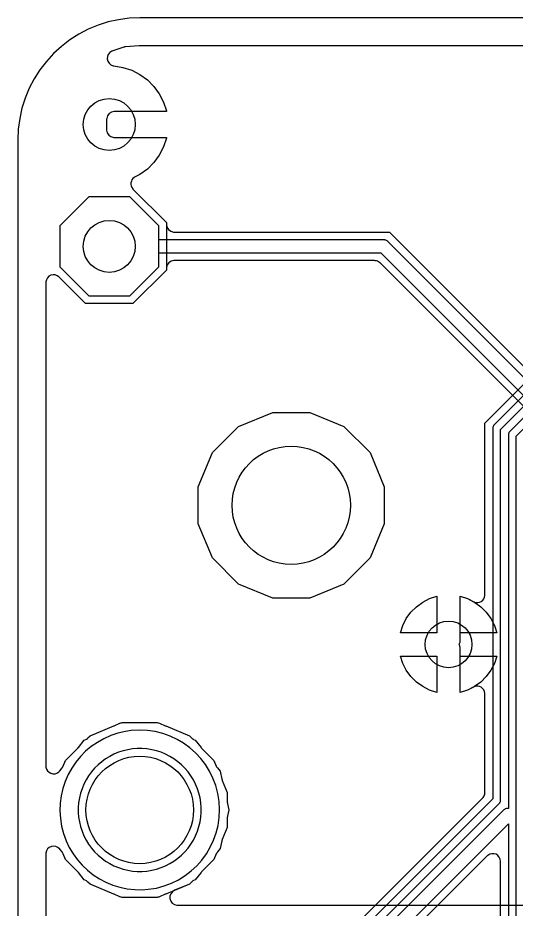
# Model space of a CAD drawing. Header units: millimetres. Extents: x 7.1 to 88.1, y 7.1 to 104.8.
# Drawn here: x 7.14 to 16.88, y 87.36 to 104.78 of the extents above; entities that cross this region are included whole.
import ezdxf

# ---------------------------------------------------------------- set-up
doc = ezdxf.new("R2010")
doc.units = ezdxf.units.MM

msp = doc.modelspace()

# ---------------------------------------------------------------- linework, layer by layer
at = {"layer": '16_copper'}
for points in [[(26.13, 104.229), (9.525, 104.229), (9.523, 104.229), (9.513, 104.228), (9.25, 104.208), (9.24, 104.206), (9.23, 104.205), (9.222, 104.203), (9.219, 104.202), (9.218, 104.202), (9.215, 104.201), (8.997, 104.13), (8.987, 104.126), (8.977, 104.122, 0.695633), (9.004, 103.838), (9.012, 103.836), (9.014, 103.835), (9.016, 103.835), (9.02, 103.834), (9.197, 103.806), (9.368, 103.751), (9.529, 103.669), (9.674, 103.563), (9.802, 103.436), (9.907, 103.29), (9.989, 103.13), (10.045, 102.959), (10.047, 102.945), (9.031, 102.945), (9.028, 102.945), (9.024, 102.945, 0.370187), (8.88, 102.809), (8.879, 102.793), (8.879, 102.59), (8.879, 102.586), (8.879, 102.582, 0.370187), (9.016, 102.438), (9.031, 102.437), (10.047, 102.437), (10.045, 102.424), (9.989, 102.253), (9.907, 102.092), (9.802, 101.947), (9.674, 101.82), (9.529, 101.714), (9.436, 101.667), (9.426, 101.66), (9.415, 101.654, 0.428931), (9.387, 101.435), (9.39, 101.431), (9.391, 101.43), (9.393, 101.428), (9.397, 101.423), (10.047, 100.773), (10.047, 100.742, 0.384459), (10.184, 100.59), (10.2, 100.59), (14.406, 100.59), (18.079, 96.916)], [(17.89, 96.89), (14.38, 100.4), (14.375, 100.403), (14.372, 100.407, 0.11143), (14.322, 100.433), (14.315, 100.434), (14.305, 100.436), (14.296, 100.436), (14.29, 100.437), (9.895, 100.437), (9.895, 100.71), (9.329, 101.275), (8.53, 101.275), (7.964, 100.71), (7.964, 99.91), (8.53, 99.345), (9.329, 99.345), (9.895, 99.91), (9.895, 100.183), (14.237, 100.183), (17.673, 96.747)], [(17.476, 96.729), (14.219, 99.986), (14.214, 99.99), (14.21, 99.994, 0.153125), (14.127, 100.03), (14.111, 100.031), (10.2, 100.031), (10.196, 100.03), (10.192, 100.031, 0.370187), (10.048, 99.894), (10.047, 99.878), (10.047, 99.847), (9.393, 99.193), (8.467, 99.193), (7.95, 99.709), (7.949, 99.711), (7.947, 99.712, 0.622974), (7.691, 99.617), (7.69, 99.602), (7.69, 90.155), (7.691, 90.145), (7.691, 90.135, 0.599428), (7.943, 90.042), (7.951, 90.049), (7.956, 90.055), (7.958, 90.056), (7.959, 90.057), (7.961, 90.06), (8.007, 90.118, 0.044492), (8.022, 90.141), (8.023, 90.143), (8.024, 90.144), (8.025, 90.146), (8.029, 90.155), (8.075, 90.266), (8.317, 90.507), (8.317, 90.508), (8.318, 90.509), (8.328, 90.52), (8.439, 90.659), (8.472, 90.675, 0.05857), (8.502, 90.694), (8.514, 90.705), (8.556, 90.747), (9.018, 90.938), (9.02, 90.939), (9.026, 90.942), (9.139, 90.996), (9.139, 90.996, 0.046958), (9.169, 91.002), (9.184, 91.007), (9.185, 91.007), (9.865, 91.007), (9.866, 91.007, 0.068651), (9.909, 90.996), (9.911, 90.996), (10.024, 90.942), (10.026, 90.941), (10.032, 90.938), (10.494, 90.747), (10.536, 90.705, 0.029256), (10.55, 90.693), (10.56, 90.685), (10.562, 90.684), (10.564, 90.683), (10.578, 90.675), (10.611, 90.659), (10.722, 90.52), (10.722, 90.52), (10.723, 90.519), (10.733, 90.507), (10.975, 90.266), (11.021, 90.155), (11.027, 90.143), (11.034, 90.131), (11.035, 90.129), (11.036, 90.128), (11.037, 90.126), (11.043, 90.118), (11.095, 90.053), (11.13, 89.896), (11.132, 89.892), (11.133, 89.887), (11.138, 89.872), (11.235, 89.637), (11.235, 89.453), (11.236, 89.444), (11.237, 89.435), (11.238, 89.425), (11.239, 89.423), (11.239, 89.422), (11.239, 89.419), (11.267, 89.297), (11.239, 89.174), (11.238, 89.165), (11.236, 89.156), (11.236, 89.146), (11.235, 89.144), (11.236, 89.143), (11.235, 89.14), (11.235, 88.957), (11.138, 88.722), (11.137, 88.717), (11.135, 88.713), (11.13, 88.697), (11.095, 88.541), (11.043, 88.476, 0.044499), (11.028, 88.453), (11.027, 88.451), (11.026, 88.45), (11.025, 88.448), (11.021, 88.439), (10.975, 88.328), (10.733, 88.086), (10.733, 88.086), (10.732, 88.085), (10.722, 88.074), (10.611, 87.935), (10.578, 87.919, 0.05857), (10.548, 87.9), (10.536, 87.889), (10.494, 87.847), (10.207, 87.728), (10.206, 87.728), (10.205, 87.727, 0.773607), (10.25, 87.436), (10.265, 87.435), (18.602, 87.435)]]:
    msp.add_lwpolyline(points, format="xyb", dxfattribs=at)
for points in [[(12.123, 93.434), (11.455, 93.71), (10.944, 94.221), (10.668, 94.889), (10.668, 95.611), (10.944, 96.279), (11.455, 96.79), (12.123, 97.066), (12.845, 97.066), (13.513, 96.79), (14.024, 96.279), (14.3, 95.611), (14.3, 94.889), (14.024, 94.221), (13.513, 93.71), (12.845, 93.434)], [(14.617, 92.761), (14.663, 92.903), (14.732, 93.038), (14.821, 93.161), (14.929, 93.268), (15.052, 93.358), (15.187, 93.427), (15.329, 93.473), (15.329, 92.761)], [(15.786, 92.761), (15.786, 93.473), (15.928, 93.427), (16.063, 93.358), (16.186, 93.268), (16.294, 93.161), (16.383, 93.038), (16.452, 92.903), (16.498, 92.761)], [(15.187, 91.638), (15.052, 91.707), (14.929, 91.796), (14.821, 91.903), (14.732, 92.026), (14.663, 92.162), (14.617, 92.304), (15.329, 92.304), (15.329, 91.592)], [(15.786, 92.304), (16.498, 92.304), (16.452, 92.162), (16.383, 92.026), (16.294, 91.903), (16.186, 91.796), (16.063, 91.707), (15.928, 91.638), (15.786, 91.592)]]:
    msp.add_lwpolyline(points, close=True, dxfattribs=at)
msp.add_lwpolyline([(9.692, 87.747, 1), (9.358, 90.847), (9.248, 90.831, 0.931033), (9.581, 87.739)], format="xyb", close=True, dxfattribs=at)
at = {"layer": '1_copper'}
for points in [[(41.759, 104.229), (9.525, 104.229), (9.523, 104.229), (9.513, 104.228), (9.25, 104.208), (9.24, 104.206), (9.23, 104.205), (9.222, 104.203), (9.219, 104.202), (9.218, 104.202), (9.215, 104.201), (8.997, 104.13), (8.987, 104.126), (8.977, 104.122, 0.695642), (9.004, 103.838), (9.012, 103.836), (9.014, 103.835), (9.016, 103.835), (9.02, 103.834), (9.197, 103.806), (9.368, 103.751), (9.529, 103.669), (9.674, 103.563), (9.802, 103.436), (9.907, 103.29), (9.989, 103.13), (10.045, 102.959), (10.047, 102.945), (9.031, 102.945), (9.028, 102.945), (9.024, 102.945, 0.370187), (8.88, 102.809), (8.879, 102.793), (8.879, 102.59), (8.879, 102.586), (8.879, 102.582, 0.370187), (9.016, 102.438), (9.031, 102.437), (10.047, 102.437), (10.045, 102.424), (9.989, 102.253), (9.907, 102.092), (9.802, 101.947), (9.674, 101.82), (9.529, 101.714), (9.436, 101.667), (9.426, 101.66), (9.415, 101.654, 0.428931), (9.387, 101.435), (9.39, 101.431), (9.391, 101.43), (9.393, 101.428), (9.397, 101.423), (10.047, 100.773), (10.047, 99.847), (9.393, 99.193), (8.467, 99.193), (7.95, 99.709), (7.949, 99.711), (7.947, 99.712, 0.622974), (7.691, 99.617), (7.69, 99.602), (7.69, 90.155), (7.691, 90.145), (7.691, 90.135, 0.599425), (7.943, 90.042), (7.951, 90.049), (7.956, 90.055), (7.958, 90.056), (7.959, 90.057), (7.961, 90.06), (8.007, 90.118, 0.044503), (8.022, 90.141), (8.023, 90.143), (8.024, 90.144), (8.025, 90.146), (8.029, 90.155), (8.075, 90.266), (8.317, 90.507), (8.317, 90.508), (8.318, 90.509), (8.328, 90.52), (8.439, 90.659), (8.472, 90.675, 0.05857), (8.502, 90.694), (8.514, 90.705), (8.556, 90.747), (9.018, 90.938), (9.02, 90.939), (9.026, 90.942), (9.139, 90.996), (9.139, 90.996, 0.046958), (9.169, 91.002), (9.184, 91.007), (9.185, 91.007), (9.865, 91.007), (9.866, 91.007, 0.068651), (9.909, 90.996), (9.911, 90.996), (10.024, 90.942), (10.026, 90.941), (10.032, 90.938), (10.494, 90.747), (10.536, 90.705, 0.029256), (10.55, 90.693), (10.56, 90.685), (10.562, 90.684), (10.564, 90.683), (10.578, 90.675), (10.611, 90.659), (10.722, 90.52), (10.722, 90.52), (10.723, 90.519), (10.733, 90.507), (10.975, 90.266), (11.021, 90.155), (11.027, 90.143), (11.034, 90.131), (11.035, 90.129), (11.036, 90.128), (11.037, 90.126), (11.043, 90.118), (11.095, 90.053), (11.13, 89.896), (11.132, 89.892), (11.133, 89.887), (11.138, 89.872), (11.235, 89.637), (11.235, 89.453), (11.236, 89.444), (11.237, 89.435), (11.238, 89.425), (11.239, 89.423), (11.239, 89.422), (11.239, 89.419), (11.267, 89.297), (11.239, 89.174), (11.238, 89.165), (11.236, 89.156), (11.236, 89.146), (11.235, 89.144), (11.236, 89.143), (11.235, 89.14), (11.235, 88.957), (11.138, 88.722), (11.137, 88.717), (11.135, 88.713), (11.13, 88.697), (11.095, 88.541), (11.043, 88.476, 0.044511), (11.028, 88.453), (11.027, 88.451), (11.026, 88.45), (11.025, 88.448), (11.021, 88.439), (10.975, 88.328), (10.733, 88.086), (10.733, 88.086), (10.732, 88.085), (10.722, 88.074), (10.611, 87.935), (10.578, 87.919, 0.05857), (10.548, 87.9), (10.536, 87.889), (10.494, 87.847), (10.032, 87.655), (10.03, 87.654), (10.024, 87.652), (9.911, 87.598), (9.911, 87.598, 0.046958), (9.881, 87.592), (9.866, 87.587), (9.865, 87.586), (9.185, 87.586), (9.184, 87.587, 0.068651), (9.141, 87.598), (9.139, 87.598), (9.026, 87.652), (9.024, 87.653), (9.018, 87.655), (8.556, 87.847), (8.514, 87.889, 0.029256), (8.5, 87.9), (8.49, 87.909), (8.488, 87.91), (8.486, 87.911), (8.472, 87.919), (8.439, 87.935), (8.328, 88.074), (8.328, 88.074), (8.327, 88.075), (8.317, 88.086), (8.075, 88.328), (8.029, 88.439), (8.023, 88.451), (8.016, 88.463), (8.015, 88.465), (8.014, 88.466), (8.013, 88.468), (8.007, 88.476), (7.961, 88.533, 0.671634), (7.691, 88.454), (7.69, 88.446), (7.69, 88.444), (7.69, 88.442), (7.69, 88.438), (7.69, 85.243)], [(10.846, 84.153), (16.224, 89.532), (16.228, 89.536), (16.232, 89.54, 0.153125), (16.268, 89.624), (16.269, 89.639), (16.269, 91.563), (16.268, 91.571), (16.268, 91.58, 0.490282), (16.061, 91.705), (16.051, 91.7), (16.049, 91.7), (16.049, 91.699), (16.047, 91.698), (15.928, 91.638), (15.786, 91.592), (15.786, 92.456), (15.786, 92.46), (15.786, 92.464, 0.050694), (15.781, 92.494), (15.777, 92.505), (15.774, 92.516, 0.006245), (15.771, 92.523), (15.765, 92.532), (15.767, 92.534, 0.101643), (15.785, 92.593), (15.786, 92.608), (15.786, 93.473), (15.928, 93.427), (16.047, 93.366), (16.055, 93.363), (16.063, 93.359, 0.490278), (16.268, 93.486), (16.268, 93.498), (16.269, 93.499), (16.269, 93.5), (16.269, 93.502), (16.269, 96.854), (20.953, 101.538)], [(20.994, 101.363), (16.443, 96.813), (16.438, 96.807), (16.433, 96.8, 0.087651), (16.423, 96.775), (16.422, 96.768), (16.421, 96.759), (16.421, 89.513), (11.021, 84.112)], [(11.151, 84.027), (16.551, 89.428), (16.556, 89.434), (16.562, 89.441, 0.087651), (16.572, 89.465), (16.572, 89.473), (16.573, 89.481), (16.573, 96.728), (21.079, 101.233)], [(21.12, 101.059), (16.748, 96.687), (16.743, 96.68), (16.738, 96.674, 0.087651), (16.728, 96.649), (16.727, 96.642), (16.726, 96.633), (16.726, 89.327), (16.719, 89.327), (16.713, 89.326), (16.708, 89.327), (16.699, 89.325), (16.691, 89.324, 0.076966), (16.655, 89.31), (16.649, 89.305), (16.64, 89.3), (16.634, 89.294), (16.629, 89.29), (11.34, 84.001)], [(16.573, 86.711), (16.573, 88.292), (16.573, 88.294), (16.573, 88.296, 0.622974), (16.325, 88.41), (16.313, 88.399), (11.754, 83.84)]]:
    msp.add_lwpolyline(points, format="xyb", dxfattribs=at)
for points in [[(9.895, 99.91), (9.895, 100.71), (9.329, 101.275), (8.53, 101.275), (7.964, 100.71), (7.964, 99.91), (8.53, 99.345), (9.329, 99.345)], [(12.123, 93.434), (11.455, 93.71), (10.944, 94.221), (10.668, 94.889), (10.668, 95.611), (10.944, 96.279), (11.455, 96.79), (12.123, 97.066), (12.845, 97.066), (13.513, 96.79), (14.024, 96.279), (14.3, 95.611), (14.3, 94.889), (14.024, 94.221), (13.513, 93.71), (12.845, 93.434)], [(14.617, 92.761), (14.663, 92.903), (14.732, 93.038), (14.821, 93.161), (14.929, 93.268), (15.052, 93.358), (15.187, 93.427), (15.329, 93.473), (15.329, 92.761)], [(15.187, 91.638), (15.052, 91.707), (14.929, 91.796), (14.821, 91.903), (14.732, 92.026), (14.663, 92.162), (14.617, 92.304), (15.329, 92.304), (15.329, 91.592)]]:
    msp.add_lwpolyline(points, close=True, dxfattribs=at)
for points in [[(16.878, 86.406), (16.878, 96.602), (21.205, 100.929)], [(11.557, 83.859), (16.726, 89.028), (16.726, 86.406)]]:
    msp.add_lwpolyline(points, dxfattribs=at)
msp.add_lwpolyline([(9.692, 87.747, 1), (9.358, 90.847), (9.248, 90.831, 0.931033), (9.581, 87.739)], format="xyb", close=True, dxfattribs=at)
at = {"layer": 'drills_PTH'}
for centre, radius in [((8.93, 102.691), 0.508), ((8.93, 100.31), 0.508), ((12.484, 95.25), 1.156), ((15.558, 92.532), 0.457)]:
    msp.add_circle(centre, radius, dxfattribs=at)
at = {"layer": 'drills_via_1_16'}
msp.add_circle((9.525, 89.297), 1.05, dxfattribs=at)
at = {"layer": 'holes'}
msp.add_lwpolyline([(10.725, 89.25), (10.725, 89.344), (10.718, 89.438), (10.703, 89.531), (10.681, 89.623), (10.652, 89.713), (10.616, 89.8), (10.573, 89.884), (10.524, 89.964), (10.468, 90.04), (10.407, 90.112), (10.34, 90.179), (10.268, 90.24), (10.192, 90.295), (10.112, 90.345), (10.028, 90.387), (9.941, 90.424), (9.851, 90.453), (9.759, 90.475), (9.666, 90.489), (9.572, 90.497), (9.478, 90.497), (9.384, 90.489), (9.291, 90.475), (9.199, 90.453), (9.109, 90.424), (9.022, 90.387), (8.938, 90.345), (8.858, 90.295), (8.782, 90.24), (8.71, 90.179), (8.643, 90.112), (8.582, 90.04), (8.526, 89.964), (8.477, 89.884), (8.434, 89.8), (8.398, 89.713), (8.369, 89.623), (8.347, 89.531), (8.332, 89.438), (8.325, 89.344), (8.325, 89.25), (8.332, 89.156), (8.347, 89.063), (8.369, 88.971), (8.398, 88.881), (8.434, 88.794), (8.477, 88.71), (8.526, 88.63), (8.582, 88.553), (8.643, 88.482), (8.71, 88.415), (8.782, 88.354), (8.858, 88.298), (8.938, 88.249), (9.022, 88.206), (9.109, 88.17), (9.199, 88.141), (9.291, 88.119), (9.384, 88.104), (9.478, 88.097), (9.572, 88.097), (9.666, 88.104), (9.759, 88.119), (9.851, 88.141), (9.941, 88.17), (10.028, 88.206), (10.112, 88.249), (10.192, 88.298), (10.268, 88.354), (10.34, 88.415), (10.407, 88.482), (10.468, 88.553), (10.524, 88.63), (10.573, 88.71), (10.616, 88.794), (10.652, 88.881), (10.681, 88.971), (10.703, 89.063), (10.718, 89.156), (10.725, 89.25)], close=True, dxfattribs=at)
at = {"layer": 'outline'}
msp.add_lwpolyline([(85.725, 104.775), (9.525, 104.775), (9.317, 104.766), (9.112, 104.739), (8.909, 104.694), (8.711, 104.631), (8.519, 104.552), (8.334, 104.456), (8.159, 104.344), (7.994, 104.218), (7.841, 104.078), (7.701, 103.924), (7.574, 103.76), (7.463, 103.584), (7.367, 103.4), (7.287, 103.208), (7.225, 103.01), (7.18, 102.807), (7.153, 102.601), (7.144, 102.394), (7.144, 9.525)], dxfattribs=at)

doc.saveas('drawing.dxf')
